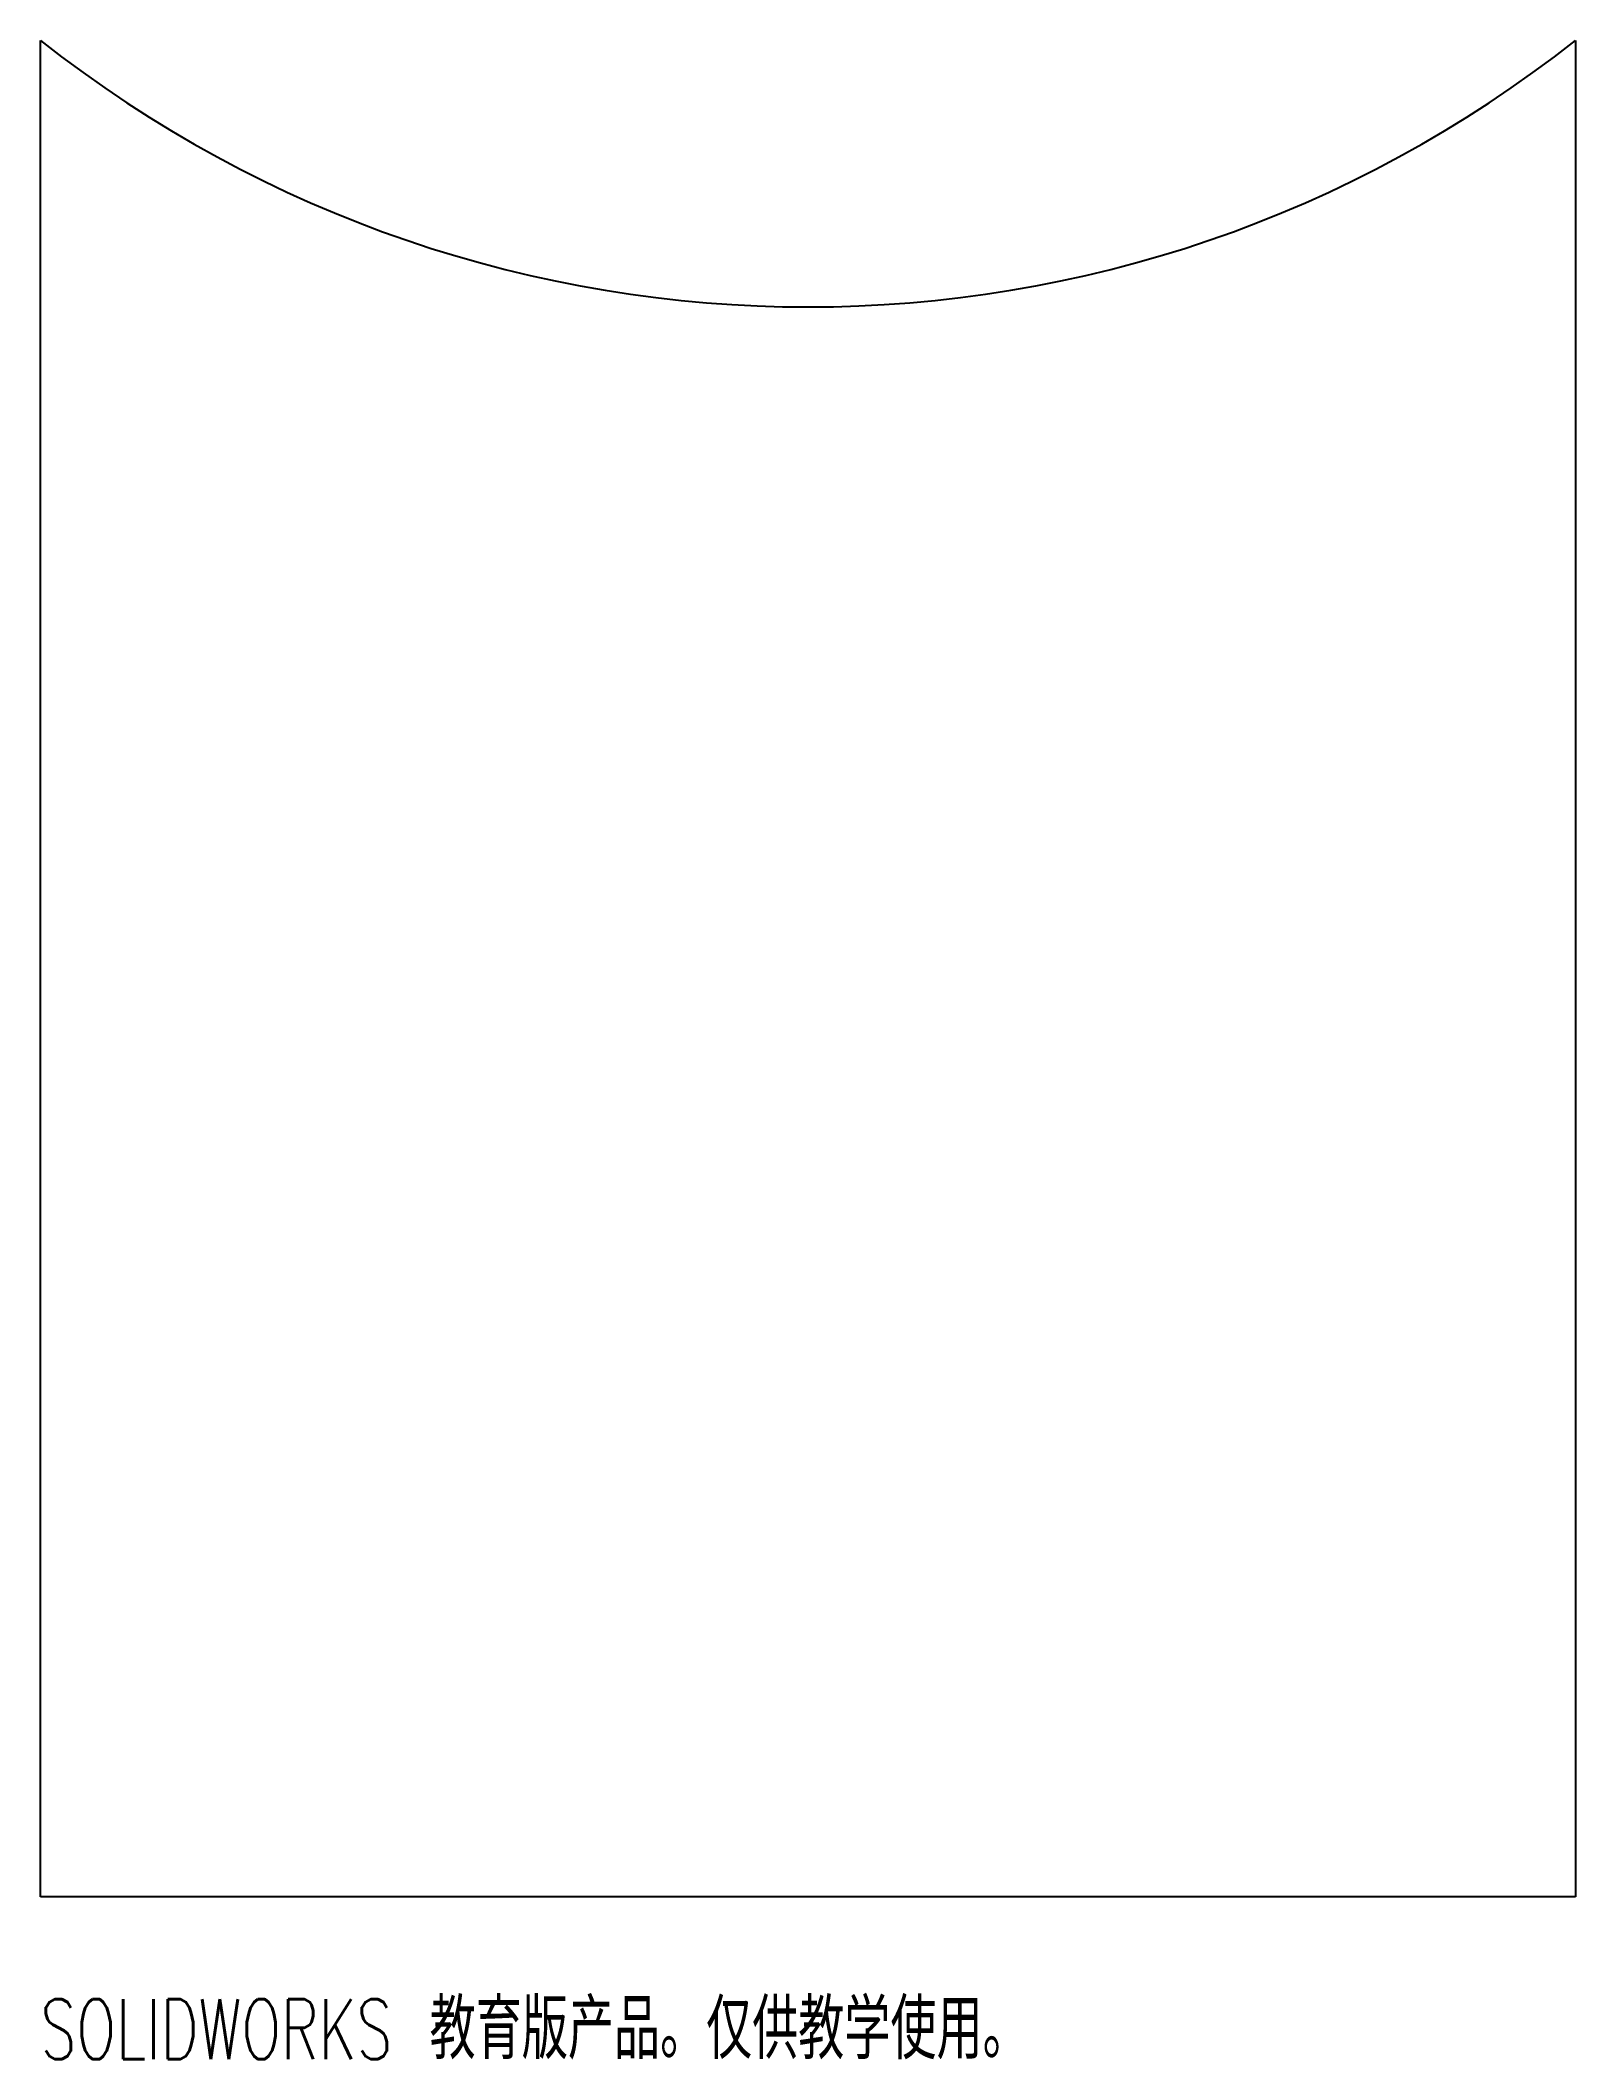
# Model space of a CAD drawing. Header units: millimetres. Extents: x -155 to -31, y -66 to 97.
import ezdxf

# ---------------------------------------------------------------- set-up
doc = ezdxf.new("R2010")
doc.units = ezdxf.units.MM
doc.styles.add('SLDTEXTSTYLE0', font='TXT', dxfattribs={"width": 0.7, "bigfont": 'bigfont'})

msp = doc.modelspace()

# ---------------------------------------------------------------- linework, layer by layer
at = {"color": 7, "linetype": 'Continuous', "lineweight": 25}
for p, q in [((-155.18, -53.2), (-155.18, 96.8)), ((-31.18, 96.8), (-31.18, -53.2)), ((-31.18, -53.2), (-155.18, -53.2))]:
    msp.add_line(p, q, dxfattribs=at)
msp.add_arc((-93.18, 175.26), 100, 231.6839, 308.3161, dxfattribs=at)

# ---------------------------------------------------------------- texts
at = {"color": 7, "linetype": 'Continuous', "insert": (-155.18, -61.47), "char_height": 4.8336, "attachment_point": 1, "style": 'SLDTEXTSTYLE0'}
msp.add_mtext('SOLIDWORKS 教育版产品。仅供教学使用。', dxfattribs=at)

doc.saveas('drawing.dxf')
